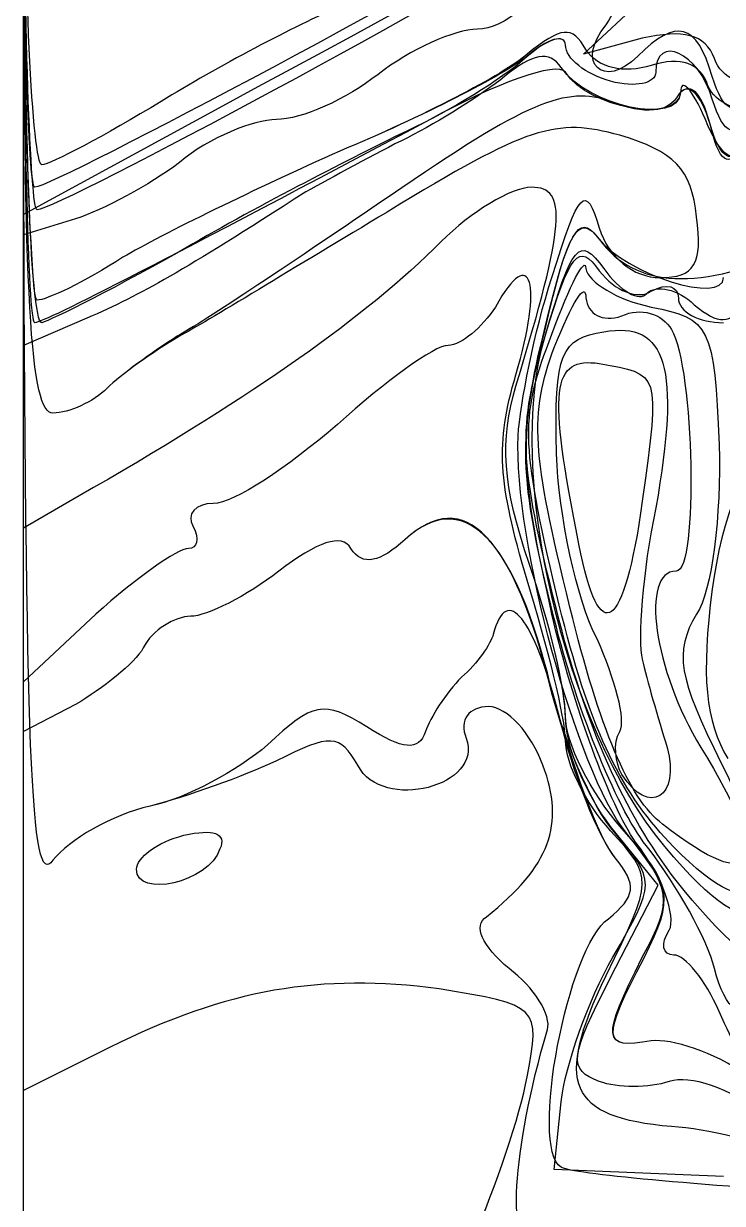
# Model space of a CAD drawing. Extents: x 0 to 1.2, y 0.01 to 1.31.
# Drawn here: x 0 to 0.322, y 0.462 to 1.006 of the extents above; entities that cross this region are included whole.
import ezdxf

# ---------------------------------------------------------------- set-up
doc = ezdxf.new("R2010")
doc.units = 0
doc.header["$MEASUREMENT"] = 0
doc.layers.get('0').update_dxf_attribs({"linetype": 'CONTINUOUS'})

msp = doc.modelspace()

# ---------------------------------------------------------------- linework, layer by layer
at = {"color": 250}
for p, q in [((0, 0.65972), (0, 1.30556)), ((0, 0.51389), (0, 1.30556)), ((0, 0.95345), (0, 1.30556)), ((0, 0.95345), (0, 1.30556)), ((0, 0.67953), (0, 1.30556)), ((0.02398, 0.692), (0, 0.67953)), ((0, 0.01389), (0, 0.65972)), ((0.05208, 0.61599), (0.05208, 0.61599)), ((0.03961, 0.53369), (0, 0.51389))]:
    msp.add_line(p, q, dxfattribs=at)
at = {"color": 29}
for p, q in [((0, 0.67953), (0, 1.30556)), ((0.02398, 0.692), (0, 0.67953)), ((0.24479, 0.47743), (0.24794, 0.50868)), ((0.32292, 0.47428), (0.24479, 0.47743))]:
    msp.add_line(p, q, dxfattribs=at)
at = {"color": 8}
for p, q in [((0, 0.70242), (0, 1.30556)), ((0.03331, 0.73367), (0, 0.70242))]:
    msp.add_line(p, q, dxfattribs=at)
at = {"color": 39}
for p, q in [((0, 0.70242), (0, 1.30556)), ((0.03331, 0.73367), (0, 0.70242))]:
    msp.add_line(p, q, dxfattribs=at)
at = {"color": 251}
for p, q in [((0, 0.77328), (0, 1.30556)), ((0.03228, 0.79199), (0, 0.77328)), ((0.2927, 0.60867), (0.27083, 0.63574)), ((0.27083, 0.56597), (0.2927, 0.60867))]:
    msp.add_line(p, q, dxfattribs=at)
at = {"color": 27}
for p, q in [((0, 0.77328), (0, 1.30556)), ((0.03228, 0.79199), (0, 0.77328))]:
    msp.add_line(p, q, dxfattribs=at)
at = {"color": 25}
for p, q in [((0, 0.85764), (0, 1.30556)), ((0.02919, 0.87012), (0, 0.85764)), ((0.31874, 0.57015), (0.31874, 0.57015))]:
    msp.add_line(p, q, dxfattribs=at)
at = {"color": 23}
for p, q in [((0, 0.91808), (0, 1.11182)), ((0.09169, 0.96805), (0, 0.91808))]:
    msp.add_line(p, q, dxfattribs=at)
at = {"color": 253}
for p, q in [((0, 0.91808), (0, 1.11182)), ((0.25836, 0.99203), (0.28749, 1.0191)), ((0.28543, 0.9993), (0.25836, 0.99203)), ((0.09169, 0.96805), (0, 0.91808)), ((0.27604, 0.65972), (0.27604, 0.65972)), ((0.29481, 0.63683), (0.29481, 0.63683))]:
    msp.add_line(p, q, dxfattribs=at)
at = {"color": 45}
for p, q in [((0, 0.90869), (0, 1.10661)), ((0.02398, 0.91596), (0, 0.90869))]:
    msp.add_line(p, q, dxfattribs=at)
at = {"color": 9}
for p, q in [((0, 0.90869), (0, 1.10661)), ((0.02398, 0.91596), (0, 0.90869)), ((0.29584, 0.63053), (0.29584, 0.63053)), ((0.29584, 0.62641), (0.29584, 0.62641))]:
    msp.add_line(p, q, dxfattribs=at)
at = {"color": 33}
msp.add_line((0.25624, 0.76595), (0.25624, 0.76595), dxfattribs=at)
at = {"color": 35}
msp.add_line((0.30105, 0.61079), (0.30105, 0.61079), dxfattribs=at)
at = {"color": 252}
for p, q in [((0.30105, 0.61079), (0.30105, 0.61079)), ((0.31874, 0.57015), (0.31874, 0.57015)), ((0.32086, 0.55035), (0.32086, 0.55035))]:
    msp.add_line(p, q, dxfattribs=at)
at = {"color": 47}
msp.add_line((0.31874, 0.57015), (0.31874, 0.57015), dxfattribs=at)
at = {"color": 254}
for points in [[(0.00836, 0.94097), (0.00418, 0.94097), (0, 1.02327), (0, 1.12326)], [(0.14583, 1.01389), (0.12603, 1.00553), (0.08854, 0.98579), (0.06353, 0.97016)], [(0.06353, 0.97016), (0.03749, 0.95454), (0.01248, 0.94097), (0.00836, 0.94097)]]:
    msp.add_open_spline(points, degree=3, dxfattribs=at)
at = {"color": 33}
for points in [[(0.00521, 0.93056), (0.00206, 0.93056), (0, 1.01492), (0, 1.11806)], [(0.23855, 1.05556), (0.21251, 1.03678), (0.01356, 0.93056), (0.00521, 0.93056)], [(0.25624, 0.76595), (0.24164, 0.83784), (0.24376, 0.85243), (0.26562, 0.84928)], [(0.26562, 0.84928), (0.29373, 0.84408), (0.29373, 0.84619), (0.28543, 0.78575)], [(0.28543, 0.78575), (0.27707, 0.72537), (0.26562, 0.71701), (0.25624, 0.76595)]]:
    msp.add_open_spline(points, degree=3, dxfattribs=at)
at = {"color": 23}
msp.add_open_spline([(0.28022, 1.11806), (0.26562, 1.06076), (0.27186, 1.06494), (0.09169, 0.96805)], degree=3, dxfattribs=at)
at = {"color": 253}
for points in [[(0.28022, 1.11806), (0.26562, 1.06076), (0.27186, 1.06494), (0.09169, 0.96805)], [(0.00624, 0.92014), (0.00315, 0.92014), (0, 1.00662), (0, 1.11285)], [(0.00624, 0.92014), (0.00315, 0.92014), (0, 1.00662), (0, 1.11285)], [(0.34581, 1.0045), (0.32086, 1.05138), (0.31456, 1.1014), (0.33648, 1.09516)], [(0.24164, 1.0472), (0.21039, 1.02534), (0.01562, 0.92014), (0.00624, 0.92014)], [(0.24164, 1.0472), (0.21039, 1.02534), (0.01562, 0.92014), (0.00624, 0.92014)], [(0.31874, 0.98991), (0.31456, 1.00141), (0.30414, 1.00347), (0.28543, 0.9993)], [(0.34478, 0.97949), (0.3323, 0.9764), (0.32189, 0.98058), (0.31874, 0.98991)], [(0.24479, 0.85661), (0.25315, 0.87744), (0.25939, 0.88786), (0.25939, 0.8795)], [(0.25939, 0.8795), (0.26042, 0.87223), (0.26666, 0.86806), (0.27604, 0.8712)], [(0.27604, 0.8712), (0.2844, 0.87533), (0.29481, 0.87223), (0.29894, 0.86491)], [(0.26769, 0.86388), (0.29688, 0.86909), (0.30311, 0.84722), (0.29167, 0.78266)], [(0.24582, 0.80762), (0.24479, 0.85449), (0.24794, 0.86079), (0.26769, 0.86388)], [(0.29894, 0.86491), (0.30935, 0.84722), (0.31147, 0.75347), (0.30105, 0.75347)], [(0.25206, 0.73682), (0.23438, 0.8087), (0.23334, 0.82536), (0.24479, 0.85661)], [(0.26459, 0.72222), (0.25521, 0.73991), (0.24685, 0.77951), (0.24582, 0.80762)], [(0.29167, 0.78266), (0.28543, 0.75347), (0.28331, 0.72119), (0.28543, 0.71284)], [(0.30105, 0.75347), (0.2844, 0.75347), (0.29064, 0.70763), (0.3125, 0.6722)], [(0.29481, 0.63683), (0.27919, 0.64828), (0.26562, 0.68159), (0.25206, 0.73682)], [(0.27501, 0.67953), (0.2781, 0.68473), (0.27289, 0.70345), (0.26459, 0.72222)], [(0.28543, 0.71284), (0.28749, 0.70345), (0.2927, 0.68576), (0.29688, 0.6722)], [(0.27604, 0.65972), (0.27289, 0.66493), (0.27186, 0.67432), (0.27501, 0.67953)], [(0.29688, 0.6722), (0.30311, 0.64931), (0.28852, 0.63992), (0.27604, 0.65972)], [(0.3125, 0.6722), (0.34581, 0.61806), (0.33854, 0.60243), (0.29481, 0.63683)]]:
    msp.add_open_spline(points, degree=3, dxfattribs=at)
at = {"color": 45}
for points in [[(0.28331, 1.11079), (0.27083, 1.05762), (0.23438, 1.00347), (0.20936, 1.00347)], [(0.20936, 1.00347), (0.19895, 1.00347), (0.17811, 0.99409), (0.16352, 0.98264)], [(0.16352, 0.98264), (0.14898, 0.97119), (0.12815, 0.96181), (0.11664, 0.96181)], [(0.11664, 0.96181), (0.10623, 0.96181), (0.08539, 0.95345), (0.07189, 0.942)], [(0.07189, 0.942), (0.05832, 0.93159), (0.03646, 0.92014), (0.02398, 0.91596)]]:
    msp.add_open_spline(points, degree=3, dxfattribs=at)
at = {"color": 9}
for points in [[(0.28331, 1.11079), (0.27083, 1.05762), (0.23438, 1.00347), (0.20936, 1.00347)], [(0.00624, 0.87847), (0.00315, 0.87847), (0, 0.97428), (0, 1.09201)], [(0.26877, 1.00553), (0.27398, 1.01286), (0.28543, 1.03993), (0.2927, 1.06494)], [(0.31771, 0.98161), (0.31044, 1.00662), (0.30105, 1.00868), (0.28331, 0.99099)], [(0.20936, 1.00347), (0.19895, 1.00347), (0.17811, 0.99409), (0.16352, 0.98264)], [(0.25939, 0.99409), (0.25315, 1.00553), (0.24794, 1.0045), (0.23231, 0.99203)], [(0.28331, 0.99099), (0.26769, 0.97537), (0.25418, 0.98785), (0.26877, 1.00553)], [(0.23231, 0.99203), (0.2219, 0.98264), (0.18332, 0.96284), (0.14583, 0.94721)], [(0.28961, 0.98682), (0.27707, 0.98264), (0.26459, 0.98579), (0.25939, 0.99409)], [(0.31565, 0.97743), (0.3125, 0.98785), (0.30311, 0.99099), (0.28961, 0.98682)], [(0.16352, 0.98264), (0.14898, 0.97119), (0.12815, 0.96181), (0.11664, 0.96181)], [(0.33957, 0.97325), (0.32812, 0.96284), (0.32292, 0.96495), (0.31771, 0.98161)], [(0.33854, 0.96805), (0.32916, 0.96495), (0.31977, 0.96908), (0.31565, 0.97743)], [(0.11664, 0.96181), (0.10623, 0.96181), (0.08539, 0.95345), (0.07189, 0.942)], [(0.14583, 0.94721), (0.10834, 0.93056), (0.06353, 0.90869), (0.04584, 0.89828)], [(0.07189, 0.942), (0.05832, 0.93159), (0.03646, 0.92014), (0.02398, 0.91596)], [(0.24061, 0.86182), (0.25206, 0.90034), (0.25624, 0.90554), (0.26562, 0.89204)], [(0.04584, 0.89828), (0.0281, 0.88683), (0.01042, 0.87847), (0.00624, 0.87847)], [(0.24376, 0.86285), (0.25206, 0.88574), (0.25939, 0.89931), (0.25939, 0.89307)], [(0.25939, 0.89307), (0.26042, 0.88683), (0.27398, 0.87847), (0.28961, 0.87533)], [(0.26562, 0.89204), (0.27289, 0.88265), (0.28331, 0.87847), (0.28961, 0.88265)], [(0.28961, 0.88265), (0.29688, 0.88683), (0.30208, 0.88471), (0.30208, 0.8795)], [(0.30208, 0.8795), (0.30208, 0.87326), (0.31147, 0.86806), (0.32292, 0.86806)], [(0.28961, 0.87533), (0.31668, 0.87012), (0.31874, 0.86599), (0.32086, 0.81179)], [(0.29584, 0.62641), (0.24897, 0.68262), (0.2219, 0.79932), (0.24061, 0.86182)], [(0.24582, 0.74306), (0.22917, 0.81391), (0.22917, 0.82536), (0.24376, 0.86285)], [(0.40625, 0.85764), (0.36355, 0.85764), (0.32606, 0.81076), (0.31771, 0.74512)], [(0.32086, 0.81179), (0.32189, 0.77951), (0.31771, 0.74409), (0.31044, 0.73367)], [(0.29584, 0.63053), (0.27289, 0.65554), (0.25939, 0.68679), (0.24582, 0.74306)], [(0.31771, 0.74512), (0.3125, 0.70557), (0.31456, 0.6837), (0.32498, 0.66699)], [(0.31044, 0.73367), (0.30002, 0.71598), (0.30208, 0.70454), (0.32189, 0.66493)], [(0.32189, 0.66493), (0.35314, 0.60243), (0.33854, 0.58474), (0.29584, 0.63053)], [(0.3406, 0.59825), (0.33127, 0.59098), (0.31874, 0.59928), (0.29584, 0.62641)]]:
    msp.add_open_spline(points, degree=3, dxfattribs=at)
at = {"color": 252}
for points in [[(0.00624, 0.87847), (0.00315, 0.87847), (0, 0.97428), (0, 1.09201)], [(0.00521, 0.86806), (0.00206, 0.86806), (0, 0.96598), (0, 1.08681)], [(0.01356, 0.82639), (0.00315, 0.82639), (0, 0.87641), (0, 1.06597)], [(0.25, 0.9962), (0.25, 1.00141), (0.24164, 0.9993), (0.23231, 0.99099)], [(0.27083, 0.97949), (0.25939, 0.98264), (0.25, 0.98991), (0.25, 0.9962)], [(0.31771, 0.97119), (0.31147, 0.99306), (0.29167, 1.00141), (0.29167, 0.98367)], [(0.23231, 0.99099), (0.2219, 0.98264), (0.18332, 0.96284), (0.14583, 0.94721)], [(0.25, 0.98367), (0.24582, 0.98888), (0.21772, 0.97846), (0.1875, 0.96181)], [(0.30311, 0.97428), (0.30208, 0.95974), (0.26042, 0.96701), (0.25, 0.98367)], [(0.29167, 0.98367), (0.29167, 0.97846), (0.28228, 0.9764), (0.27083, 0.97949)], [(0.31456, 0.96181), (0.30832, 0.9764), (0.30311, 0.98161), (0.30311, 0.97428)], [(0.27083, 0.97016), (0.25, 0.97743), (0.23231, 0.97016), (0.16873, 0.92638)], [(0.31668, 0.95974), (0.3125, 0.97428), (0.30626, 0.97949), (0.30208, 0.97325)], [(0.30208, 0.97325), (0.29791, 0.96495), (0.28646, 0.96387), (0.27083, 0.97016)], [(0.33957, 0.96284), (0.32812, 0.95242), (0.32292, 0.95454), (0.31771, 0.97119)], [(0.1875, 0.96181), (0.06977, 0.89931), (0.00939, 0.86806), (0.00521, 0.86806)], [(0.33019, 0.94824), (0.32709, 0.94097), (0.32086, 0.94618), (0.31456, 0.96181)], [(0.3323, 0.94933), (0.32498, 0.93891), (0.32086, 0.942), (0.31668, 0.95974)], [(0.14583, 0.94721), (0.10834, 0.93056), (0.06353, 0.90869), (0.04584, 0.89828)], [(0.16873, 0.92638), (0.12603, 0.89724), (0.0823, 0.86806), (0.07086, 0.86182)], [(0.24061, 0.86599), (0.25103, 0.90972), (0.25624, 0.91911), (0.26459, 0.90766)], [(0.24061, 0.86491), (0.25103, 0.91075), (0.25624, 0.91911), (0.26562, 0.90658)], [(0.24061, 0.86182), (0.25315, 0.90451), (0.25624, 0.90869), (0.26769, 0.89307)], [(0.26459, 0.90766), (0.2781, 0.88992), (0.32292, 0.87641), (0.32292, 0.88889)], [(0.26562, 0.90658), (0.28228, 0.88368), (0.31147, 0.88265), (0.35731, 0.90245)], [(0.04584, 0.89828), (0.0281, 0.88683), (0.01042, 0.87847), (0.00624, 0.87847)], [(0.26769, 0.89307), (0.27501, 0.88265), (0.2844, 0.87744), (0.28749, 0.88162)], [(0.28749, 0.88162), (0.29167, 0.88574), (0.30208, 0.88368), (0.30935, 0.87641)], [(0.30935, 0.87641), (0.32086, 0.86703), (0.32606, 0.86703), (0.3323, 0.87744)], [(0.24376, 0.73367), (0.22917, 0.79829), (0.22814, 0.817), (0.24061, 0.86599)], [(0.07086, 0.86182), (0.05935, 0.85449), (0.04481, 0.84408), (0.03852, 0.83784)], [(0.24479, 0.73161), (0.22814, 0.79829), (0.22814, 0.81494), (0.24061, 0.86491)], [(0.24582, 0.73579), (0.22814, 0.80556), (0.22814, 0.81912), (0.24061, 0.86182)], [(0.03852, 0.83784), (0.03228, 0.8316), (0.02083, 0.82639), (0.01356, 0.82639)], [(0.30105, 0.61079), (0.27707, 0.64204), (0.25939, 0.68159), (0.24582, 0.73579)], [(0.28228, 0.62847), (0.27083, 0.64513), (0.25315, 0.692), (0.24376, 0.73367)], [(0.28852, 0.62533), (0.27501, 0.64095), (0.25521, 0.68891), (0.24479, 0.73161)], [(0.29791, 0.58784), (0.30105, 0.59408), (0.29481, 0.61285), (0.28228, 0.62847)], [(0.31874, 0.57015), (0.31565, 0.58366), (0.30105, 0.60867), (0.28852, 0.62533)], [(0.34793, 0.56912), (0.34169, 0.567), (0.32086, 0.58578), (0.30105, 0.61079)], [(0.30002, 0.57639), (0.29481, 0.57639), (0.29373, 0.5816), (0.29791, 0.58784)], [(0.32086, 0.55035), (0.31456, 0.56494), (0.30523, 0.57639), (0.30002, 0.57639)], [(0.34793, 0.55035), (0.33019, 0.54617), (0.32395, 0.55035), (0.31874, 0.57015)], [(0.38439, 0.5472), (0.3323, 0.5191), (0.33539, 0.5191), (0.32086, 0.55035)]]:
    msp.add_open_spline(points, degree=3, dxfattribs=at)
at = {"color": 35}
for points in [[(0.00836, 0.86806), (0.00315, 0.86806), (0, 0.96598), (0, 1.08681)], [(0.25, 0.9962), (0.25, 1.00141), (0.24164, 0.9993), (0.23123, 0.98991)], [(0.27083, 0.97949), (0.25939, 0.98264), (0.25, 0.98991), (0.25, 0.9962)], [(0.31771, 0.97119), (0.31147, 0.99306), (0.29167, 1.00141), (0.29167, 0.98367)], [(0.23123, 0.98991), (0.22081, 0.98058), (0.19689, 0.96598), (0.17708, 0.9566)], [(0.29167, 0.98367), (0.29167, 0.97846), (0.28228, 0.9764), (0.27083, 0.97949)], [(0.33957, 0.96284), (0.32812, 0.95242), (0.32292, 0.95454), (0.31771, 0.97119)], [(0.17708, 0.9566), (0.15728, 0.94721), (0.11252, 0.92432), (0.07812, 0.90451)], [(0.07812, 0.90451), (0.04373, 0.88471), (0.01248, 0.86909), (0.00836, 0.86806)], [(0.24061, 0.86182), (0.25315, 0.90451), (0.25624, 0.90869), (0.26769, 0.89307)], [(0.26769, 0.89307), (0.27501, 0.88265), (0.2844, 0.87744), (0.28749, 0.88162)], [(0.28749, 0.88162), (0.29167, 0.88574), (0.30208, 0.88368), (0.30935, 0.87641)], [(0.30935, 0.87641), (0.32086, 0.86703), (0.32606, 0.86703), (0.3323, 0.87744)], [(0.24582, 0.73579), (0.22814, 0.80556), (0.22814, 0.81912), (0.24061, 0.86182)], [(0.30105, 0.61079), (0.27707, 0.64204), (0.25939, 0.68159), (0.24582, 0.73579)], [(0.34793, 0.56912), (0.34169, 0.567), (0.32086, 0.58578), (0.30105, 0.61079)]]:
    msp.add_open_spline(points, degree=3, dxfattribs=at)
at = {"color": 37}
for points in [[(0.01356, 0.82639), (0.00315, 0.82639), (0, 0.87641), (0, 1.06597)], [(0.01356, 0.82639), (0.00315, 0.82639), (0, 0.87641), (0, 1.06597)], [(0.27501, 0.95454), (0.24582, 0.96284), (0.23231, 0.95866), (0.1677, 0.91911)], [(0.27501, 0.95454), (0.24582, 0.96284), (0.23231, 0.95866), (0.1677, 0.91911)], [(0.31044, 0.91699), (0.30832, 0.93891), (0.30002, 0.94721), (0.27501, 0.95454)], [(0.31044, 0.91699), (0.30832, 0.93891), (0.30002, 0.94721), (0.27501, 0.95454)], [(0.24376, 0.88889), (0.25624, 0.92953), (0.25939, 0.93262), (0.26562, 0.91178)], [(0.24376, 0.88889), (0.25624, 0.92953), (0.25939, 0.93262), (0.26562, 0.91178)], [(0.1677, 0.91911), (0.12603, 0.8941), (0.08333, 0.86806), (0.07189, 0.86182)], [(0.1677, 0.91911), (0.12603, 0.8941), (0.08333, 0.86806), (0.07189, 0.86182)], [(0.29373, 0.88889), (0.30935, 0.88889), (0.31353, 0.89513), (0.31044, 0.91699)], [(0.29373, 0.88889), (0.30935, 0.88889), (0.31353, 0.89513), (0.31044, 0.91699)], [(0.26562, 0.91178), (0.2698, 0.89828), (0.28125, 0.88889), (0.29373, 0.88889)], [(0.26562, 0.91178), (0.2698, 0.89828), (0.28125, 0.88889), (0.29373, 0.88889)], [(0.22814, 0.81597), (0.22917, 0.83057), (0.23541, 0.86388), (0.24376, 0.88889)], [(0.22814, 0.81597), (0.22917, 0.83057), (0.23541, 0.86388), (0.24376, 0.88889)], [(0.07189, 0.86182), (0.05935, 0.85449), (0.04481, 0.84408), (0.03852, 0.83784)], [(0.07189, 0.86182), (0.05935, 0.85449), (0.04481, 0.84408), (0.03852, 0.83784)], [(0.03852, 0.83784), (0.03228, 0.8316), (0.02083, 0.82639), (0.01356, 0.82639)], [(0.03852, 0.83784), (0.03228, 0.8316), (0.02083, 0.82639), (0.01356, 0.82639)], [(0.2781, 0.63265), (0.25521, 0.66075), (0.22602, 0.76807), (0.22814, 0.81597)], [(0.2781, 0.63265), (0.25521, 0.66075), (0.22602, 0.76807), (0.22814, 0.81597)], [(0.28543, 0.57536), (0.30002, 0.60243), (0.29894, 0.60661), (0.2781, 0.63265)], [(0.28543, 0.57536), (0.30002, 0.60243), (0.29894, 0.60661), (0.2781, 0.63265)], [(0.28961, 0.53678), (0.26666, 0.53266), (0.26666, 0.53787), (0.28543, 0.57536)], [(0.28961, 0.53678), (0.26666, 0.53266), (0.26666, 0.53787), (0.28543, 0.57536)], [(0.33333, 0.52116), (0.31874, 0.53158), (0.29894, 0.53787), (0.28961, 0.53678)], [(0.33333, 0.52116), (0.31874, 0.53158), (0.29894, 0.53787), (0.28961, 0.53678)]]:
    msp.add_open_spline(points, degree=3, dxfattribs=at)
at = {"color": 47}
for points in [[(0.01356, 0.82639), (0.00315, 0.82639), (0, 0.87641), (0, 1.06597)], [(0.27083, 0.97016), (0.25, 0.97743), (0.23231, 0.97016), (0.16873, 0.92638)], [(0.31668, 0.95974), (0.3125, 0.97537), (0.30729, 0.97949), (0.30208, 0.97325)], [(0.30208, 0.97325), (0.29791, 0.96495), (0.28646, 0.96387), (0.27083, 0.97016)], [(0.33019, 0.94824), (0.32606, 0.94097), (0.32086, 0.94515), (0.31668, 0.95974)], [(0.16873, 0.92638), (0.12603, 0.89724), (0.0823, 0.86806), (0.07086, 0.86182)], [(0.24061, 0.86491), (0.25103, 0.91075), (0.25624, 0.91911), (0.26562, 0.90658)], [(0.26562, 0.90658), (0.28228, 0.88368), (0.31147, 0.88265), (0.35731, 0.90245)], [(0.07086, 0.86182), (0.05935, 0.85449), (0.04481, 0.84408), (0.03852, 0.83784)], [(0.24479, 0.73161), (0.22814, 0.79829), (0.22814, 0.81494), (0.24061, 0.86491)], [(0.03852, 0.83784), (0.03228, 0.8316), (0.02083, 0.82639), (0.01356, 0.82639)], [(0.28852, 0.62533), (0.27501, 0.64095), (0.25521, 0.68891), (0.24479, 0.73161)], [(0.31874, 0.57015), (0.31565, 0.58366), (0.30105, 0.60867), (0.28852, 0.62533)], [(0.34793, 0.55035), (0.33019, 0.54617), (0.32395, 0.55035), (0.31874, 0.57015)]]:
    msp.add_open_spline(points, degree=3, dxfattribs=at)
at = {"color": 25}
for points in [[(0.24794, 0.98579), (0.24273, 0.99409), (0.23438, 0.99203), (0.2219, 0.98161)], [(0.30311, 0.97428), (0.30208, 0.95866), (0.26042, 0.96805), (0.24794, 0.98579)], [(0.2219, 0.98161), (0.21148, 0.97325), (0.19168, 0.96078), (0.17708, 0.95345)], [(0.31456, 0.96181), (0.30832, 0.9764), (0.30311, 0.98161), (0.30311, 0.97428)], [(0.33019, 0.94824), (0.32709, 0.94097), (0.32086, 0.94618), (0.31456, 0.96181)], [(0.17708, 0.95345), (0.16249, 0.94618), (0.14166, 0.93473), (0.13021, 0.92849)], [(0.13021, 0.92849), (0.07189, 0.89095), (0.05523, 0.88162), (0.02919, 0.87012)], [(0.24061, 0.86491), (0.25103, 0.91075), (0.25624, 0.91911), (0.26562, 0.90658)], [(0.26562, 0.90658), (0.28228, 0.88368), (0.31147, 0.88265), (0.35731, 0.90245)], [(0.24479, 0.73161), (0.22814, 0.79829), (0.22814, 0.81494), (0.24061, 0.86491)], [(0.28852, 0.62533), (0.27501, 0.64095), (0.25521, 0.68891), (0.24479, 0.73161)], [(0.31874, 0.57015), (0.31565, 0.58366), (0.30105, 0.60867), (0.28852, 0.62533)], [(0.34793, 0.55035), (0.33019, 0.54617), (0.32395, 0.55035), (0.31874, 0.57015)]]:
    msp.add_open_spline(points, degree=3, dxfattribs=at)
at = {"color": 250}
for points in [[(0.01356, 0.62012), (0.00315, 0.60558), (0.00103, 0.66596), (0, 0.95345)], [(0.01356, 0.62012), (0.00315, 0.60558), (0.00103, 0.66596), (0, 0.95345)], [(0.24376, 0.69721), (0.22602, 0.77013), (0.20312, 0.79308), (0.17605, 0.76807)], [(0.15104, 0.76389), (0.14686, 0.77116), (0.13542, 0.76704), (0.11773, 0.75347)], [(0.17605, 0.76807), (0.16461, 0.75765), (0.15625, 0.75553), (0.15104, 0.76389)], [(0.11773, 0.75347), (0.10314, 0.74203), (0.08436, 0.73264), (0.07709, 0.73264)], [(0.24685, 0.68783), (0.23541, 0.73161), (0.22293, 0.74826), (0.21669, 0.72428)], [(0.07709, 0.73264), (0.06977, 0.73264), (0.05935, 0.7264), (0.05523, 0.71804)], [(0.21669, 0.72428), (0.2156, 0.72016), (0.20936, 0.71078), (0.20209, 0.70454)], [(0.05523, 0.71804), (0.05105, 0.71078), (0.03646, 0.69933), (0.02398, 0.692)], [(0.20209, 0.70454), (0.19477, 0.69721), (0.1875, 0.68576), (0.18544, 0.67953)], [(0.27289, 0.6212), (0.26562, 0.6295), (0.25315, 0.6639), (0.24376, 0.69721)], [(0.15831, 0.68159), (0.13856, 0.69412), (0.13336, 0.69303), (0.11252, 0.67329)], [(0.21457, 0.69097), (0.20519, 0.69097), (0.20106, 0.68473), (0.20416, 0.67638)], [(0.23958, 0.6639), (0.23438, 0.67849), (0.22293, 0.69097), (0.21457, 0.69097)], [(0.27289, 0.6212), (0.26562, 0.63053), (0.25315, 0.65972), (0.24685, 0.68783)], [(0.18544, 0.67953), (0.18229, 0.67014), (0.17502, 0.67117), (0.15831, 0.68159)], [(0.15419, 0.6639), (0.14583, 0.67849), (0.14166, 0.67849), (0.11664, 0.66596)], [(0.20416, 0.67638), (0.21251, 0.65451), (0.16564, 0.64204), (0.15419, 0.6639)], [(0.11252, 0.67329), (0.09896, 0.66178), (0.07498, 0.64828), (0.05832, 0.64513)], [(0.11664, 0.66596), (0.10102, 0.65869), (0.07498, 0.64931), (0.05832, 0.64513)], [(0.21354, 0.59408), (0.24273, 0.61703), (0.25, 0.63683), (0.23958, 0.6639)], [(0.05832, 0.64513), (0.04064, 0.64095), (0.02083, 0.6295), (0.01356, 0.62012)], [(0.05832, 0.64513), (0.04064, 0.64095), (0.02083, 0.6295), (0.01356, 0.62012)], [(0.05208, 0.61599), (0.05208, 0.6212), (0.06147, 0.62847), (0.07395, 0.63162)], [(0.07395, 0.63162), (0.08751, 0.63471), (0.09375, 0.63265), (0.0906, 0.62533)], [(0.0906, 0.62533), (0.08539, 0.6097), (0.05208, 0.60243), (0.05208, 0.61599)], [(0.2698, 0.59304), (0.28228, 0.60346), (0.28331, 0.60867), (0.27289, 0.6212)], [(0.2698, 0.59304), (0.28228, 0.60346), (0.28331, 0.60867), (0.27289, 0.6212)], [(0.22396, 0.57015), (0.21148, 0.58057), (0.2073, 0.58995), (0.21354, 0.59408)], [(0.24794, 0.47846), (0.23334, 0.48785), (0.25103, 0.58057), (0.2698, 0.59304)], [(0.24794, 0.47846), (0.23334, 0.48785), (0.25103, 0.58057), (0.2698, 0.59304)], [(0.19168, 0.56076), (0.13748, 0.56803), (0.09375, 0.56076), (0.03961, 0.53369)], [(0.24164, 0.54199), (0.24376, 0.54829), (0.23541, 0.56179), (0.22396, 0.57015)], [(0.23231, 0.52013), (0.23855, 0.55241), (0.23752, 0.55349), (0.19168, 0.56076)], [(0.23541, 0.44097), (0.22293, 0.44097), (0.22499, 0.4847), (0.24164, 0.54199)], [(0.2073, 0.44515), (0.21772, 0.46908), (0.22917, 0.50244), (0.23231, 0.52013)], [(0.37918, 0.46598), (0.31147, 0.47016), (0.25315, 0.47537), (0.24794, 0.47846)], [(0.37918, 0.46598), (0.31147, 0.47016), (0.25315, 0.47537), (0.24794, 0.47846)]]:
    msp.add_open_spline(points, degree=3, dxfattribs=at)
at = {"color": 251}
for points in [[(0.23438, 0.93056), (0.22499, 0.93056), (0.20627, 0.91911), (0.19271, 0.90554)], [(0.22711, 0.83887), (0.25, 0.9139), (0.25103, 0.93056), (0.23438, 0.93056)], [(0.19271, 0.90554), (0.15728, 0.87012), (0.10623, 0.83474), (0.03228, 0.79199)], [(0.23334, 0.75662), (0.22081, 0.79308), (0.21978, 0.81391), (0.22711, 0.83887)], [(0.25, 0.68576), (0.25, 0.69824), (0.24273, 0.72949), (0.23334, 0.75662)], [(0.27083, 0.63574), (0.25939, 0.65034), (0.25, 0.67329), (0.25, 0.68576)], [(0.26562, 0.51807), (0.25103, 0.52328), (0.25206, 0.52951), (0.27083, 0.56597)], [(0.29791, 0.51807), (0.28852, 0.51492), (0.27398, 0.51492), (0.26562, 0.51807)], [(0.3406, 0.50347), (0.32606, 0.51492), (0.30729, 0.52116), (0.29791, 0.51807)]]:
    msp.add_open_spline(points, degree=3, dxfattribs=at)
at = {"color": 27}
for points in [[(0.23438, 0.93056), (0.22499, 0.93056), (0.20627, 0.91911), (0.19271, 0.90554)], [(0.22711, 0.83887), (0.25, 0.9139), (0.25103, 0.93056), (0.23438, 0.93056)], [(0.19271, 0.90554), (0.15728, 0.87012), (0.10623, 0.83474), (0.03228, 0.79199)], [(0.23334, 0.75662), (0.22081, 0.79308), (0.21978, 0.81391), (0.22711, 0.83887)], [(0.25, 0.68679), (0.25, 0.69824), (0.24273, 0.72949), (0.23334, 0.75662)], [(0.27604, 0.63471), (0.26145, 0.65137), (0.25, 0.67432), (0.25, 0.68679)], [(0.28646, 0.57536), (0.30002, 0.60346), (0.30002, 0.60764), (0.27604, 0.63471)], [(0.28961, 0.53678), (0.26666, 0.53266), (0.26666, 0.53787), (0.28646, 0.57536)], [(0.33333, 0.52116), (0.31874, 0.53158), (0.29894, 0.53787), (0.28961, 0.53678)]]:
    msp.add_open_spline(points, degree=3, dxfattribs=at)
at = {"color": 8}
for points in [[(0.22711, 0.84408), (0.23958, 0.88574), (0.23438, 0.90554), (0.21772, 0.87533)], [(0.21772, 0.87533), (0.21148, 0.86599), (0.20209, 0.85764), (0.19586, 0.85764)], [(0.19586, 0.85764), (0.18956, 0.85764), (0.16667, 0.84098), (0.1448, 0.82118)], [(0.23231, 0.74929), (0.21875, 0.79514), (0.21772, 0.81179), (0.22711, 0.84408)], [(0.1448, 0.82118), (0.12185, 0.80138), (0.0969, 0.78472), (0.08751, 0.78472)], [(0.08751, 0.78472), (0.07916, 0.78472), (0.07498, 0.77951), (0.07812, 0.77431)], [(0.07812, 0.77431), (0.08127, 0.76807), (0.08019, 0.76389), (0.07606, 0.76389)], [(0.07606, 0.76389), (0.07086, 0.76389), (0.05208, 0.75033), (0.03331, 0.73367)], [(0.25, 0.67535), (0.25, 0.68576), (0.24164, 0.71908), (0.23231, 0.74929)], [(0.27083, 0.63368), (0.25939, 0.64616), (0.25, 0.66493), (0.25, 0.67535)], [(0.26877, 0.567), (0.29064, 0.61182), (0.29064, 0.61182), (0.27083, 0.63368)], [(0.29894, 0.49723), (0.25103, 0.50141), (0.24479, 0.51704), (0.26877, 0.567)], [(0.35417, 0.4847), (0.33957, 0.48991), (0.31565, 0.4962), (0.29894, 0.49723)]]:
    msp.add_open_spline(points, degree=3, dxfattribs=at)
at = {"color": 39}
for points in [[(0.22711, 0.84408), (0.23958, 0.88574), (0.23438, 0.90554), (0.21772, 0.87533)], [(0.21772, 0.87533), (0.21148, 0.86599), (0.20209, 0.85764), (0.19586, 0.85764)], [(0.19586, 0.85764), (0.18956, 0.85764), (0.16667, 0.84098), (0.1448, 0.82118)], [(0.23231, 0.74929), (0.21875, 0.79514), (0.21772, 0.81179), (0.22711, 0.84408)], [(0.1448, 0.82118), (0.12185, 0.80138), (0.0969, 0.78472), (0.08751, 0.78472)], [(0.08751, 0.78472), (0.07916, 0.78472), (0.07498, 0.77951), (0.07812, 0.77431)], [(0.07812, 0.77431), (0.08127, 0.76807), (0.08019, 0.76389), (0.07606, 0.76389)], [(0.07606, 0.76389), (0.07086, 0.76389), (0.05208, 0.75033), (0.03331, 0.73367)], [(0.25, 0.67535), (0.25, 0.68576), (0.24164, 0.71908), (0.23231, 0.74929)], [(0.27083, 0.63368), (0.25939, 0.64616), (0.25, 0.66493), (0.25, 0.67535)], [(0.26877, 0.567), (0.29064, 0.61182), (0.29064, 0.61182), (0.27083, 0.63368)], [(0.29894, 0.49723), (0.25103, 0.50141), (0.24479, 0.51704), (0.26877, 0.567)], [(0.35417, 0.4847), (0.33957, 0.48991), (0.31565, 0.4962), (0.29894, 0.49723)]]:
    msp.add_open_spline(points, degree=3, dxfattribs=at)
at = {"color": 29}
for points in [[(0.24164, 0.7066), (0.22499, 0.77013), (0.20209, 0.79199), (0.17605, 0.76807)], [(0.15104, 0.76389), (0.14686, 0.77116), (0.13542, 0.76704), (0.11773, 0.75347)], [(0.17605, 0.76807), (0.16461, 0.75765), (0.15625, 0.75553), (0.15104, 0.76389)], [(0.11773, 0.75347), (0.10314, 0.74203), (0.08436, 0.73264), (0.07709, 0.73264)], [(0.07709, 0.73264), (0.06977, 0.73264), (0.05935, 0.7264), (0.05523, 0.71804)], [(0.05523, 0.71804), (0.05105, 0.71078), (0.03646, 0.69933), (0.02398, 0.692)], [(0.27289, 0.63265), (0.26248, 0.6441), (0.24794, 0.67741), (0.24164, 0.7066)], [(0.27186, 0.57536), (0.29167, 0.6097), (0.29167, 0.61079), (0.27289, 0.63265)], [(0.24794, 0.50868), (0.25, 0.52534), (0.26042, 0.55556), (0.27186, 0.57536)]]:
    msp.add_open_spline(points, degree=3, dxfattribs=at)

doc.saveas('drawing.dxf')
